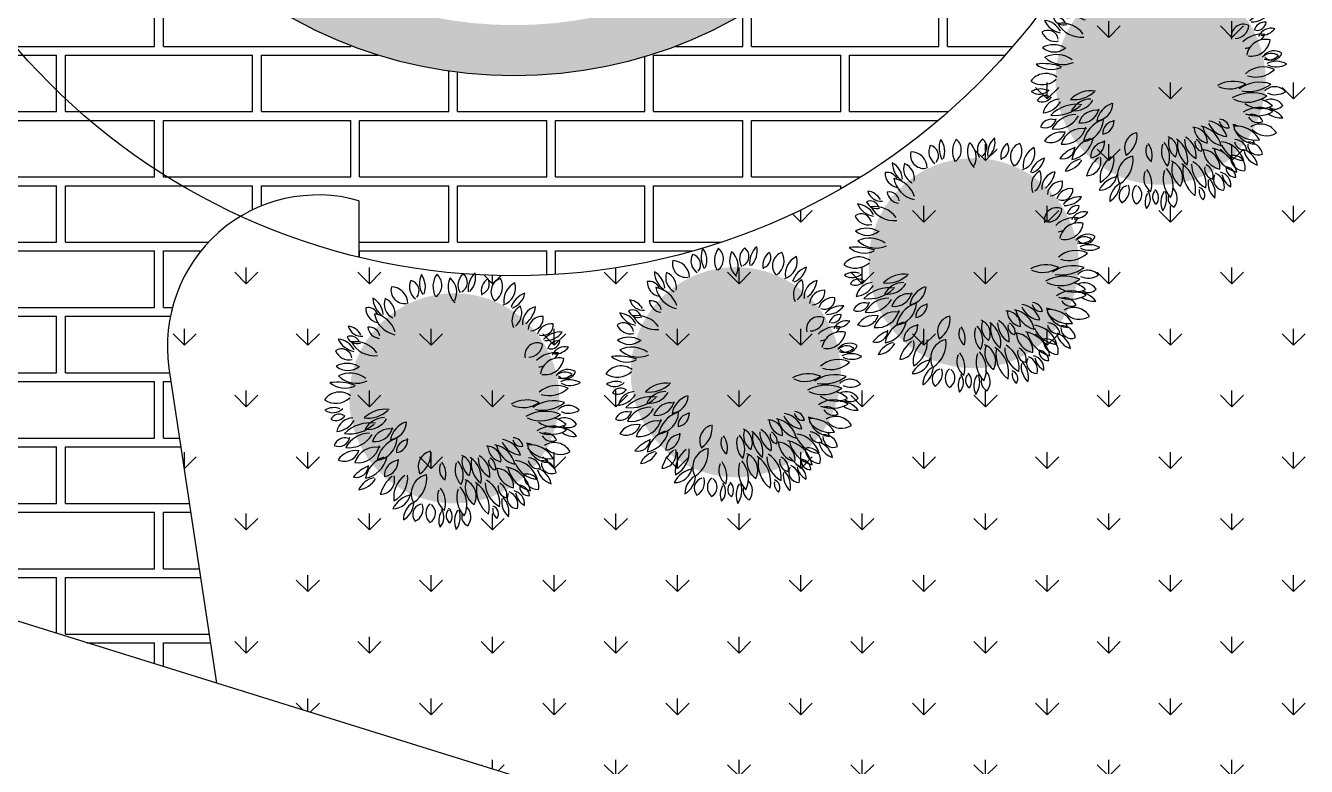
# Model space of a CAD drawing. Header units: inches. Extents: x 218041 to 238734, y -94371 to -86245.
# Drawn here: x 223112 to 223690, y -92325 to -91990 of the extents above; entities that cross this region are included whole.
import ezdxf

# ---------------------------------------------------------------- set-up
doc = ezdxf.new("R2010")
doc.units = ezdxf.units.IN
doc.header["$LTSCALE"] = 0.1
doc.header["$MEASUREMENT"] = 0
doc.layers.add('dimension', color=5, linetype='Continuous')

# ---------------------------------------------------------------- blocks, each defined once
blk = doc.blocks.new('A$C2605779F')
h = blk.add_hatch(color=69)
h.set_gradient(color1=(63, 76, 21), color2=(156, 226, 64), rotation=165.00000000000003, tint=1, name='CYLINDER')
edge = h.paths.add_edge_path()
edge.add_ellipse((3.038816900144639, 3.070896068330057), major_axis=(-1.739747846766222, 1.739747846766222), ratio=0.9999999999998733, start_angle=314.9999999999964, end_angle=674.9999999999965)
at = {"color": 86}
for centre, major_axis, ratio, start_param, end_param in [((3.879528057349034, 5.630916954413124), (-0.3648297378113581, -0.3648297378113581), 0.9999999999996714, 4.67770646399327, 5.62065691381413), ((3.066698501464998, 5.904607387290753), (-0.3340119203466375, 0.3340119203466375), 0.9999999999992197, 3.148967086689104, 4.148046786999082), ((2.329744655691684, 5.680030409393112), (-0.240630483819749, -0.2406304838197489), 0.9999999999995927, -1.238317147769106, 0.1709241540950639), ((1.972851151194163, 5.59068910820838), (-0.1722738253699079, -0.1722738253699078), 0.9999999999997926, 1.676106764500318, 3.716509741147896), ((2.743757949386691, 5.766894640051532), (-0.3648297378112872, 0.3648297378112872), 0.9999999999999413, 0.38419650408717, 1.327146953908474), ((1.889881272860521, 5.686315726853763), (-0.3340119203468021, 0.3340119203468022), 0.9999999999996628, 3.567846107168123, 4.566925807477443), ((3.020560385507451, 5.689481552608868), (-0.3396731336321689, -0.3396731336321689), 0.9999999999998341, -1.416726878882217, -0.2789899083244216), ((2.421927449984651, 5.721084973568622), (-0.2322974097970849, -0.2322974097970848), 0.9999999999997654, 1.419775329212766, 3.230092442791179), ((3.410991428691659, 5.682461244986598), (-0.3648097700738333, -0.3648097700738333), 0.9999999999999466, -1.204264075167115, 0.01781322982371858), ((2.654007031342189, 5.553330809882937), (-0.3134518307758706, -0.3134518307758706), 0.9999999999997986, 1.903986837289571, 3.226718267985115), ((3.465977227908979, 5.719956908329777), (-0.2406304838196222, 0.2406304838196222), 0.9999999999995112, 6.196785465726048, 7.606026767591183), ((3.103600407081103, 5.783501234407822), (-0.1722738253700239, -0.1722738253700238), 0.9999999999996749, 1.257227744022383, 3.297630720668544), ((4.036233655819842, 5.577060433666475), (-0.2576867615206483, 0.2576867615206483), 0.9999999999994755, 6.105883111605927, 7.313304764931288), ((3.612654362043031, 5.753465775004997), (-0.1752746164990804, 0.1752746164990804), 0.999999999999191, 2.711220615999624, 4.444791412273685), ((4.221752205999564, 5.569171079209127), (-0.2289596269810567, 0.2289596269810567), 0.9999999999995536, 5.821443977041818, 7.839746281788043), ((3.76808961038023, 5.682284435010388), (-0.2833419721605601, -0.28334197216056), 0.9999999999994511, 1.420178634094045, 2.861217005613087), ((4.674473643685133, 5.352680604758461), (-0.3382952772408266, -0.3382952772408265), 0.9999999999998753, 4.396608591813779, 5.61849822362548), ((4.058338679428743, 5.660506425126869), (-0.2948017078085454, -0.2948017078085453), 0.9999999999999333, 1.090012133374999, 2.645157276926017), ((1.65087321894157, 5.429157116088618), (-0.3648297378113289, 0.3648297378113289), 0.9999999999994496, 0.8030755245659291, 1.746025974387214), ((0.9035924563709159, 5.008241682944345), (-0.3340119203466819, -0.3340119203466818), 0.9999999999999724, 2.415928800851538, 3.415008501161449), ((1.762630396932764, 5.281309312151507), (-0.2574072390935746, 0.2574072390935747), 0.9999999999997048, 0.4297627790496861, 1.890153911760604), ((1.259895649360715, 5.05028947913911), (-0.2775576027851957, -0.2775576027851956), 0.9999999999998368, 2.1978256535784, 3.503001851981113), ((1.872366380968742, 5.606126442717368), (-0.2227431150159841, -0.2227431150159841), 0.999999999999898, -1.030162663028975, 0.9439238647509445), ((1.560638316685754, 5.288697213233263), (-0.2784667461629025, -0.2784667461629025), 0.9999999999995732, 2.372377383317884, 3.911473437305328), ((4.861798573014539, 5.044735836338987), (-0.3648297378113233, -0.3648297378113232), 0.999999999999703, 4.258827443514713, 5.201777893335831), ((4.230561752309768, 5.62537205304784), (-0.334011920346725, 0.3340119203467251), 0.9999999999995899, 2.730088066210438, 3.72916776652032), ((1.307984120664514, 5.181408315472481), (-0.2406304838197653, 0.2406304838197653), 0.9999999999996229, 0.7513581995044698, 2.160599501368157), ((1.018284061700342, 4.954629309640723), (-0.1722738253700192, -0.1722738253700192), 0.9999999999989404, 2.690582992080461, 4.135388761626826), ((4.771259266031848, 4.894826319756021), (-0.270706731721975, 0.270706731721975), 0.9999999999997324, 5.999380005573968, 7.51331367974308), ((4.216400156208692, 5.072359802627489), (-0.2850344920105239, 0.2850344920105239), 0.9999999999999074, 3.049834716283483, 4.330145618185134), ((5.030083245006608, 4.828293688068015), (-0.2799248441567737, 0.2799248441567738), 0.9999999999996971, 5.72080203769117, 7.153571881713524), ((4.334649134229721, 5.309501474849867), (-0.4350674848022431, -0.435067484802243), 0.9999999999994098, 1.454715085164036, 2.200945559845199), ((1.778171971514439, 5.165675585195686), (-0.43700021679011, -0.43700021679011), 0.9999999999995152, -0.6029302909065127, 0.5723788051804681), ((1.061731969152788, 4.436010739610538), (-0.4433660311710696, 0.4433660311710696), 0.9999999999994845, 4.240359951602323, 5.323564864124317), ((5.09587058601528, 4.657369450975466), (-0.2346948287342425, -0.2346948287342425), 0.9999999999999319, 3.853623165030598, 5.424415227183934), ((4.815636738341254, 4.955445089862451), (-0.216614738657393, -0.216614738657393), 0.9999999999997825, 0.8305478665611412, 2.463930776571096), ((5.310176064327607, 4.476614843756806), (-0.2406304838197213, 0.2406304838197213), 0.9999999999995735, 5.359027424768813, 6.768268726634103), ((5.114921279589907, 4.788432756467273), (-0.172273825370016, -0.172273825370016), 0.9999999999996322, 0.4194697030646166, 2.459872679711322), ((0.6175957221680619, 4.319627732555318), (-0.1482980046221581, 0.1482980046221581), 0.999999999999423, 4.272459094629766, 5.925154432267806), ((0.765005543760708, 4.607933595921395), (-0.1794554775466006, -0.1794554775466005), 0.999999999999888, -0.3913217116354752, 1.090118889309454), ((0.8688701989058245, 4.84407745214321), (-0.2263284184754611, -0.2263284184754611), 0.9999999999999792, -0.524488198912856, 0.8929520945258416), ((0.506814260364763, 4.364297347768115), (-0.2833437934485452, -0.2833437934485452), 0.9999999999999816, 2.867312931458994, 3.794809709284912), ((1.051333358284865, 4.492767421869985), (-0.1755079238814022, -0.1755079238814022), 0.9999999999997733, 2.513157914993949, 4.073982407765373), ((1.316723387584034, 4.777367601854849), (-0.2151457076699482, 0.2151457076699483), 0.9999999999997847, 0.9141664207401083, 2.244116798645085), ((5.52072600057727, 4.109707326432726), (-0.3648297378112791, -0.3648297378112791), 0.9999999999996227, 3.839948423036135, 4.782898872857247), ((5.180228495957635, 4.896892050188626), (-0.3340119203468693, -0.3340119203468693), 0.9999999999994766, 0.7404127189375034, 1.739492419246826), ((0.4049524603428836, 3.985302356298916), (-0.1722738253700279, 0.1722738253700279), 0.9999999999994365, 4.084661132252426, 6.125064108899507), ((0.7898435644540314, 4.676102268666909), (-0.3648297378112759, -0.3648297378112759), 0.9999999999986162, -0.3488417817508345, 0.5941086680715539), ((0.2783703485197293, 3.987630417863102), (-0.3340119203468451, 0.3340119203468452), 0.9999999999995557, 4.405604148125593, 5.404683848434621), ((0.7208539671464678, 3.770641608975211), (-0.4433660311708206, -0.4433660311708206), 0.9999999999999798, 2.98372289016581, 4.066927802688609), ((1.176750062443261, 4.685986251260829), (-0.4370002167901711, -0.437000216790171), 0.9999999999997329, -0.2887710255473266, 0.8865380705392347), ((4.979722012643833, 4.084287146114775), (-0.2027944961572992, -0.2027944961572991), 0.9999999999999605, 3.478615648598874, 5.724198535820436), ((4.774104448601747, 4.366796121477137), (-0.233925016405045, -0.233925016405045), 0.9999999999996178, 0.806264831583805, 2.283392303992362), ((5.474109208583968, 4.16530201970545), (-0.1794554775465901, 0.1794554775465901), 0.9999999999986714, 5.368264819945609, 6.849705420891939), ((5.298133917645146, 4.43711560165525), (-0.1482980046222439, -0.1482980046222439), 0.9999999999993198, 0.6072676654417233, 2.259963003078124), ((5.626683459446895, 3.957280661683626), (-0.2263284184754829, 0.2263284184754829), 0.9999999999997387, 5.235098332668471, 6.652538626107066), ((5.392209670098509, 4.510720354238629), (-0.283343793448496, 0.283343793448496), 0.9999999999997333, 2.343714155860399, 3.271210933686564), ((0.5773673017361034, 4.310306916447416), (-0.2406304838197954, 0.2406304838197954), 0.9999999999990751, 1.170237219982898, 2.579478521847298), ((0.5330177507580629, 3.341284157298787), (-0.3885497329039971, 0.3885497329039971), 1, 5.00814288382186, 5.987431403742415), ((5.400601634122495, 3.520606966496189), (-0.4370002167900271, 0.4370002167900273), 0.9999999999993454, 5.366095750913772, 6.282959463828899), ((5.494946137055649, 3.571398143966007), (-0.3154370410748173, 0.3154370410748173), 0.9999999999999543, 5.249060071957613, 6.894516913443855), ((5.165811437308321, 4.069462389852788), (-0.3138417753651167, 0.3138417753651168), 0.9999999999997162, 2.179731367120938, 3.77842558691832), ((4.928041264196736, 4.42746073676085), (-0.4433660311715858, -0.4433660311715858), 0.9999999999984512, 1.617735275264495, 1.86781294517509), ((0.5491698041641939, 4.13336907764301), (-0.2913269530885473, 0.2913269530885473), 0.9999999999997039, 1.626729990243542, 3.085658990141444), ((0.602270090975253, 3.032500865914926), (-0.443366031170914, -0.443366031170914), 0.9999999999998092, 3.297882155524933, 4.381087068047545), ((4.928041264196736, 4.42746073676085), (-0.4433660311694015, 0.4433660311694015), 0.9999999999949333, 2.498882135082999, 2.693698058940873), ((5.631324242092433, 3.403636910440127), (-0.2004520158835988, -0.2004520158835988), 0.9999999999999043, 3.29589862712209, 4.731444829785365), ((5.699263595691718, 3.408331418620264), (-0.2406304838197076, -0.2406304838197076), 0.9999999999996186, 3.369352077495637, 4.778593379359988), ((5.556305461541797, 3.897639339535999), (-0.2539592248315514, -0.2539592248315514), 0.9999999999994885, 0.5121754182583995, 1.525807429561106), ((5.647717245078411, 3.772608532077129), (-0.1722738253700009, -0.1722738253700009), 0.9999999999997364, 0.0005906825855319653, 2.040993659232759), ((0.2907369931479025, 2.135736849227442), (-0.9284703601155141, 0.9284703601155141), 0.9999999999996895, 5.159226030640671, 5.621110695209731), ((0.4843873677536976, 3.862700037888317), (-0.3910375236402466, 0.3910375236402466), 0.9999999999996726, 1.658764756399679, 2.777793475750106), ((0.7529959929845518, 4.043924993731935), (-0.4370002167901209, 0.437000216790121), 0.9999999999999014, 1.596184566606818, 2.771493662693074), ((5.435171528738692, 2.752092105099109), (-0.4370002167900618, 0.4370002167900618), 0.999999999999964, 5.051936485555232, 6.227245581641806), ((5.265973136002685, 3.760590477811093), (-0.4433660311708581, 0.4433660311708582), 0.9999999999999051, 2.041245094088934, 3.124450006611548), ((5.742375801643448, 2.987506348523539), (-0.3648297378113335, -0.3648297378113335), 0.9999999999996507, 3.421069402557184, 4.364019852378753), ((5.75149272498129, 3.84512818924145), (-0.3340119203465916, -0.3340119203465915), 0.9999999999998711, 0.3215336984584889, 1.320613398768018), ((0.3544339852178382, 2.78239275326564), (-0.3078790880126333, -0.3078790880126333), 0.999999999999561, 3.28893342745455, 4.878046935665336), ((0.268028468576631, 3.439428157871362), (-0.3429059838369974, 0.3429059838369974), 0.9999999999995302, 1.770591948685655, 3.103498055762825), ((4.736631226428472, 2.279800751288803), (-0.5330450528769819, 0.5330450528769821), 0.9999999999998327, 5.108011045451728, 6.007340011076676), ((5.359531791477821, 2.190131128289977), (-0.5820836602998964, -0.5820836602998961), 0.9999999999998008, 3.603874759851417, 4.551939682993051), ((0.2287270644853834, 2.45417429064878), (-0.2833437934484295, 0.2833437934484296), 0.9999999999996935, 5.136240959051507, 6.063737736877732), ((0.1976812978366524, 3.054432244832242), (-0.2263284184755067, -0.2263284184755067), 0.9999999999999336, 0.1736435018850941, 1.591083795324144), ((0.342303662888753, 2.491164331169102), (-0.1482980046221735, 0.1482980046221736), 0.9999999999997478, 4.970590795426856, 6.623286133065389), ((1.415018563290232, 2.130884962834671), (-0.483562082811162, 0.4835620828111622), 0.9999999999998961, 5.348414584436717, 6.290261584208406), ((1.015028722316856, 3.299728791570715), (-0.4908640814571684, -0.4908640814571684), 0.9999999999998707, 0.6597674618429279, 1.540152445311242), ((4.654053157224325, 3.473024086929627), (-0.4371045291255934, 0.4371045291255935), 0.9999999999997089, 1.92392201347164, 2.995914546737769), ((5.170365637838586, 1.835459231152754), (-0.658080312193947, 0.6580803121939471), 0.9999999999998954, 5.108011045451919, 6.007340011076682), ((5.097235160158789, 3.665370247116925), (-0.6151321787486825, 0.6151321787486826), 0.9999999999996406, 2.177403986411927, 3.00217157926539), ((5.710244613969508, 2.573646431373163), (-0.2351815106230815, 0.2351815106230815), 0.9999999999993344, 4.647839122312934, 6.281137472882239), ((5.721495926630723, 3.149518391671336), (-0.3032498050417664, 0.3032498050417664), 0.9999999999997864, 1.919608889493285, 2.946222036957596), ((0.2699067008093152, 2.806772642585429), (-0.1794554775465667, -0.1794554775465666), 0.9999999999995464, 0.3068099891620746, 1.788250590107017), ((0.6797703654610814, 2.220267233408322), (-0.2798268439486568, -0.2798268439486568), 0.9999999999998258, 3.971318340182526, 5.313491436624046), ((0.2199429219115245, 2.848286888413213), (-0.3959744731639214, -0.3959744731639213), 0.999999999999918, 0.9121570385474045, 1.796661424422042), ((1.069609263593748, 1.651612578740469), (-0.5969902256927798, 0.5969902256927799), 0.9999999999997098, 5.348414584436458, 6.290261584208324), ((0.5757946451080898, 3.094629651254081), (-0.6060050388361324, -0.6060050388361323), 0.9999999999997032, 0.6597674618430216, 1.54015244531101), ((1.403606282838155, 2.110926588429493), (-0.3591264852485189, -0.3591264852485188), 0.9999999999994437, 3.926200686242886, 5.009405598765225), ((1.02083238319824, 2.845478142343609), (-0.3539701756000122, 0.3539701756000123), 0.9999999999999905, 2.224503097324705, 3.399812193411109), ((1.491204260260702, 2.537436455990701), (-0.3070918064556703, -0.3070918064556703), 0.9999999999996296, 0.9128132989801885, 2.313384513060183), ((2.07952537586516, 2.001677575548229), (-0.3842233521909928, -0.3842233521909927), 0.9999999999996643, 4.264979112062957, 5.303353004662103), ((5.068417404253296, 3.308574460338832), (-0.539635221142647, 0.539635221142647), 0.9999999999999575, 1.923922013471549, 2.9959145467375), ((5.334245441813437, 1.794429059218373), (-0.4437837793029737, 0.4437837793029737), 0.9999999999999332, 4.934494087324174, 6.107552521125932), ((5.381291201689237, 3.021932481184422), (-0.443366031170914, -0.443366031170914), 0.9999999999998092, 0.1562895019351398, 1.239494414457752), ((5.230565299679938, 2.010508353367413), (-0.4370002167900734, -0.4370002167900734), 0.9999999999998584, 3.16698089340172, 3.686956448736105), ((5.620202728401182, 2.274149791742275), (-0.2406304838196315, -0.2406304838196314), 0.9999999999999674, 2.950473057016462, 4.359714358881586), ((5.721277644217025, 2.627899283675106), (-0.1722738253700426, 0.1722738253700426), 0.9999999999993904, 1.748105196003251, 3.192910965548875), ((0.4807569757053898, 1.871982441135742), (-0.1929188304609546, 0.1929188304609547), 0.9999999999997473, 5.182640049318421, 6.701256043260372), ((0.3370627035692451, 2.210299329074132), (-0.1871746802722613, 0.1871746802722613), 0.9999999999997435, 1.923757122391652, 3.749860670733442), ((1.055520028467754, 1.626972610338498), (-0.4433660311709625, -0.4433660311709624), 0.9999999999997808, 3.926200686242789, 5.009405598765255), ((0.5829596585419949, 2.533826380603386), (-0.4370002167900881, 0.4370002167900882), 0.9999999999997442, 2.224503097324171, 3.399812193410825), ((1.527371329723564, 1.934686983188158), (-0.2988734975144682, -0.2988734975144682), 0.9999999999996138, 3.734159954195715, 5.19210800082776), ((1.179993613062834, 2.484397431098159), (-0.3013456184406668, 0.3013456184406668), 0.9999999999999002, 2.225121010347163, 3.700619805935567), ((1.163665679606765, 2.153528002389976), (-0.3791256869823587, -0.3791256869823587), 0.9999999999995751, 0.9128132989798794, 2.313384513060061), ((1.889988044550591, 1.492097285794216), (-0.4743498175196138, 0.474349817519614), 0.9999999999996863, 5.835775438857744, 6.874149331457696), ((1.968616170089717, 1.818846631090992), (-0.1996512325882602, -0.1996512325882602), 0.9999999999994786, 3.951784137063267, 5.56317759185877), ((1.645923561597556, 2.101341561802656), (-0.2147607442202975, -0.2147607442202974), 0.9999999999999742, 0.9206278453870409, 2.441629932875708), ((4.105516924110589, 1.607512617501243), (-0.3539701756000472, 0.3539701756000472), 0.9999999999996503, 4.198732930579955, 5.374042026666184), ((4.60592516090469, 2.145193116587734), (-0.1421614183439495, -0.1421614183439495), 0.9999999999994219, -0.5740670825346433, 0.9867574102379963), ((4.403803854355829, 1.903326149648137), (-0.1742680232126716, 0.1742680232126717), 0.9999999999999836, 4.11012673039151, 5.440077108296959), ((5.295011424131189, 2.985545267491261), (-0.5368295248852563, -0.5368295248852561), 0.9999999999998248, 0.4193675862935029, 1.301049209405447), ((5.1644064631123, 1.955516084675537), (-0.2151457076698925, -0.2151457076698925), 0.9999999999998299, 2.83402859793353, 4.163978975839381), ((5.31645252092585, 2.313721509539619), (-0.1755079238814299, -0.1755079238814299), 0.9999999999994432, -0.279368888197282, 1.281455604575106), ((5.488422711983958, 1.872171646568859), (-0.3648297378113465, 0.3648297378113465), 0.9999999999996482, 4.572986708873835, 5.515937158694639), ((5.845577664408893, 2.651939996738065), (-0.334011920346743, -0.334011920346743), 0.9999999999989958, 0.1398752781939994, 0.9017343782894822), ((0.7200563844482986, 1.372477752141094), (-0.3350012754075752, -0.3350012754075752), 0.9999999999999131, 3.775718678604894, 4.920604627564515), ((0.4707980610064624, 1.946668823449954), (-0.2464577127038537, -0.2464577127038537), 0.9999999999999608, 0.3476219113207564, 2.095918756478406), ((1.208316382647354, 1.40939285078116), (-0.3689796265610419, -0.3689796265610419), 0.9999999999998358, 3.734159954195734, 5.192108000827504), ((0.7794550040539434, 2.088047724744911), (-0.3720316277044513, -0.3720316277044513), 0.9999999999997716, 0.6543246835524199, 2.1298234791407), ((2.563501432976409, 1.473224555455545), (-0.2605793048177383, -0.2605793048177382), 0.9999999999996378, 4.215142680743732, 5.976211058007786), ((1.92667640733498, 1.772838799846568), (-0.3975684090977307, -0.3975684090977306), 0.9999999999999485, 1.368722800355871, 2.475251543217565), ((3.796539829197627, 1.616059722292675), (-0.2380648014334612, 0.2380648014334612), 0.999999999999605, 3.839258738206284, 5.515092892050315), ((4.213952718525434, 1.972574681062042), (-0.2790487818159486, -0.2790487818159484), 0.9999999999997423, -0.7305264912695125, 0.5759997805049273), ((3.884823736685348, 1.407737619183763), (-0.4127829314661997, -0.4127829314661997), 0.9999999999995292, 2.56031949650434, 3.742806142616388), ((4.606694036238878, 2.102975665703752), (-0.4215360819453133, -0.4215360819453133), 0.9999999999997994, -0.5567435221491082, 0.5306535838303517), ((4.63082876827616, 2.247926007416481), (-0.3591264852483851, -0.3591264852483851), 0.9999999999990312, -0.3827547876821549, 0.7004501248414146), ((4.63506947535825, 1.407043908300921), (-0.4377446374559605, -0.4377446374559602), 0.9999999999957604, 3.55723270517396, 3.768866988357836), ((4.806811230221228, 1.368447095838292), (-0.4370002167901711, -0.437000216790171), 0.9999999999997329, 2.852821628042467, 4.028130724129028), ((5.272092975556006, 2.096887812095019), (-0.3760948017781902, 0.3760948017781903), 0.999999999999843, 0.9642937430403838, 2.283126879942421), ((5.262707325518022, 2.283791738124137), (-0.4433660311708206, -0.4433660311708206), 0.9999999999999798, -0.1578697634239843, 0.925335149098816), ((5.379675631452074, 1.602603090176899), (-0.3054168271305339, 0.305416827130534), 0.9999999999998902, 4.467040525516243, 6.051620690365188), ((5.515935016994263, 2.204529348796541), (-0.3155357695945511, -0.3155357695945511), 0.9999999999999754, -0.05071867033437893, 1.337907161591425), ((0.7456795207135656, 1.50760117967161), (-0.2037237947952544, -0.2037237947952544), 0.9999999999997703, 0.5496516216350256, 2.33627787738075), ((1.582986580271609, 1.09716799636999), (-0.4433660311710696, -0.4433660311710693), 0.9999999999994844, 4.240359951602323, 5.323564864124318), ((0.8533217346857782, 1.813607998731868), (-0.4370002167901099, 0.4370002167901099), 0.9999999999995152, 2.538662362683281, 3.713971458770261), ((1.753063099148676, 1.266380070414471), (-0.2464830031954436, 0.2464830031954436), 0.9999999999991374, 5.522580463857468, 7.133973918653892), ((1.354677162738426, 1.615139244132479), (-0.2651367212596645, 0.2651367212596645), 0.9999999999999397, 2.491424172182162, 4.012426259670643), ((2.999522733908634, 1.414807208513366), (-0.2192925481530127, 0.2192925481530127), 0.9999999999999044, 0.3698600645730006, 1.752531014035546), ((2.356702005218722, 1.294091469614614), (-0.3435073706832862, 0.3435073706832862), 0.999999999999981, 3.64624558055983, 4.55640116698894), ((3.566010164759973, 1.403028362997247), (-0.3591264852484538, 0.359126485248454), 0.9999999999998385, 0.4704487672940335, 1.553653679816759), ((2.749126482863176, 1.265977664880893), (-0.3539701755999737, -0.3539701755999737), 0.9999999999996247, 1.910343831965411, 3.085652928051871), ((3.61466944726817, 1.587164049399689), (-0.2790487818159613, -0.2790487818159612), 0.9999999999999152, -1.133959997729643, 0.1725662740446254), ((3.090806980894968, 1.423137977299348), (-0.2380648014333956, -0.2380648014333956), 0.9999999999998593, 1.865028904951145, 3.540863058795685), ((4.027073525924607, 1.552914445863053), (-0.4215360819453464, -0.4215360819453464), 0.9999999999996838, -0.9601770286092399, 0.1272200773703687), ((3.09022054285947, 1.196881920904389), (-0.4127829314661109, 0.4127829314661109), 0.9999999999999443, 3.727682316839169, 4.910168962951154), ((4.106175074509338, 1.676753179160187), (-0.3591264852484108, -0.3591264852484108), 0.999999999999325, -0.7861882941420614, 0.2970166183813645), ((3.371623520594994, 1.293979279520272), (-0.353970175600135, 0.3539701756001351), 0.9999999999992726, 3.795299424119596, 4.970608520205641), ((4.042940041002794, 1.592044460272746), (-0.1421614183438916, -0.1421614183438916), 0.9999999999999956, -0.9775005889943611, 0.5833239037775853), ((3.762093563328563, 1.448943418222598), (-0.1742680232126367, -0.1742680232126366), 0.9999999999998991, 2.13589689713652, 3.465847275041463), ((5.039745319131953, 1.796107695507999), (-0.4433660311708492, -0.4433660311708489), 0.9999999999999166, -0.3827547876815522, 0.700450124841205), ((4.391212178186834, 1.005473880797808), (-0.4370002167901582, 0.4370002167901583), 0.9999999999998195, 4.198732930579832, 5.374042026666142), ((5.009000124846352, 1.669276966089683), (-0.1755079238814103, -0.1755079238814103), 0.9999999999997173, -0.5740670825351698, 0.9867574102370735), ((4.75946764762557, 1.370675772336881), (-0.2151457076699847, 0.2151457076699848), 0.9999999999991394, 4.110126730391262, 5.440077108296406), ((5.322883215719685, 1.55223563966706), (-0.172273825369974, -0.172273825369974), 0.999999999999846, -0.8371673583716388, 1.203235618275132), ((5.086663804655927, 1.270180270126502), (-0.2406304838196951, -0.2406304838196951), 0.9999999999991932, 2.531594036537816, 3.940835338403444), ((4.63506947535825, 1.407043908300921), (-0.4377446374541149, -0.4377446374541148), 0.9999999999837941, 2.616587820644251, 2.776961386488901), ((1.329622971615436, 0.705007335346636), (-0.5903674293322342, -0.5903674293322341), 0.9999999999986968, 4.28926454801705, 4.821676476735496), ((1.239883001727321, 0.7433942970567387), (-0.3340119203468455, 0.3340119203468456), 0.9999999999993902, 5.6622412095611, 6.661320909870963), ((1.303534750069957, 1.165104869126026), (-0.2412717239237049, -0.2412717239237049), 0.9999999999998787, 0.7994118025753778, 2.637242858979175), ((2.09192943601829, 0.6108898562292779), (-0.5742104350206441, -0.5742104350206441), 0.9999999999993929, 4.604480249739179, 5.232335761504704), ((2.24835571090648, 0.756289994363442), (-0.4433660311708205, 0.4433660311708205), 0.9999999999999797, 6.125315543755602, 7.208520456278402), ((1.33301106862109, 1.21218608966069), (-0.4370002167901709, 0.437000216790171), 0.9999999999997329, 2.852821628042467, 4.028130724129028), ((2.48748934962623, 0.839686149877025), (-0.3217028454539791, 0.3217028454539791), 0.9999999999999816, 5.785939007538961, 7.547007384802726), ((1.701285614266453, 1.209580278754629), (-0.490825196417056, -0.4908251964170559), 0.9999999999998346, 1.368722800355874, 2.475251543217492), ((4.009758974590568, 1.016025862021934), (-0.2939071622635907, -0.2939071622635907), 0.9999999999995255, 2.268462411411121, 3.94429656525577), ((4.525083529316362, 1.456167786428068), (-0.344504668908581, -0.344504668908581), 0.999999999999982, -0.7305264912696066, 0.5759997805046089), ((4.118751452970628, 0.7588380804056669), (-0.5096085573655033, 0.5096085573655035), 0.9999999999999559, 4.131115823299158, 5.313602469411379), ((5.009949353654065, 1.617156656356428), (-0.5204149159819264, -0.5204149159819264), 0.9999999999997442, -0.556743522149199, 0.5306535838305129), ((5.002950021086463, 1.271922387451013), (-0.2369025403464262, -0.2369025403464262), 0.9999999999999999, -0.7972265155488837, 0.7978920529935785), ((4.742878330514486, 1.021012727634343), (-0.1960917500554641, -0.1960917500554641), 0.999999999999983, 2.048096793262329, 4.140584834685141), ((5.446215173479231, 1.523640550936989), (-0.3340119203467732, -0.3340119203467732), 0.9999999999990272, -0.5162243424993778, 0.4828553578110686), ((4.802777527892431, 0.9565547230333777), (-0.3648297378114017, 0.3648297378114017), 0.9999999999993885, 4.154107688395136, 5.097058138215979), ((0.7431612776260863, 1.442583734028858), (-0.3648297378114955, -0.3648297378114954), 0.9999999999991493, 0.9077952796855948, 1.850745729506488), ((3.025787252011469, 0.7675659684668972), (-0.2707315409296615, 0.2707315409296615), 0.9999999999995858, 0.3698600645731177, 1.752531014035559), ((2.232181414122806, 0.618534192048628), (-0.4240831736829818, -0.4240831736829818), 0.9999999999998865, 2.075449253764831, 2.985604840194139), ((3.725154450593664, 0.7530241838792335), (-0.4433660311708582, -0.4433660311708581), 0.9999999999999051, -1.100347559500859, -0.01714264697824519), ((2.716656077881453, 0.5838257911429992), (-0.4370002167900618, -0.4370002167900617), 0.999999999999964, 1.910343831965439, 3.085652928052012), ((3.785227638875085, 0.9803521917831404), (-0.3445046689085883, -0.3445046689085883), 0.9999999999997773, -1.133959997729765, 0.1725662740446559), ((3.138483853229445, 0.7778508682026768), (-0.2939071622635339, 0.293907162263534), 0.9999999999996556, 3.435825231745917, 5.111659385590037), ((4.294368476722866, 0.9380687306268101), (-0.5204149159818966, 0.5204149159818967), 0.9999999999999251, 0.6106192981856268, 1.698016404164821), ((3.137759855654622, 0.4985224035174269), (-0.5096085573654823, -0.5096085573654819), 0.9999999999998294, 2.156885990044164, 3.339372636156198), ((4.392024709543421, 1.090956055684956), (-0.4433660311709623, 0.4433660311709625), 0.9999999999997812, 0.7846080326529956, 1.867812945175463), ((3.48517093927876, 0.6183956857594239), (-0.4370002167900882, -0.4370002167900882), 0.9999999999997442, 2.224503097324171, 3.399812193410824), ((4.313956766942738, 0.9863773903919082), (-0.1755079238815117, -0.1755079238815117), 0.9999999999993462, -0.9775005889949098, 0.5833239037771065), ((3.967232720431412, 0.8097094372440097), (-0.2151457076699326, 0.2151457076699326), 0.9999999999997942, 3.706693223930571, 5.03664360183664), ((4.36526094447072, 0.5938478714135726), (-0.2263284184755932, 0.2263284184755932), 0.9999999999994568, 3.838834931073781, 5.256275224511427), ((4.543627750021642, 0.7802267063100317), (-0.1794554775465597, 0.1794554775465599), 0.9999999999996207, 3.972001418350588, 5.453442019295484), ((4.780754084313912, 1.000728470335616), (-0.1482980046222207, -0.1482980046222206), 0.9999999999997218, -0.7889957361538763, 0.8636996014831864), ((1.603943497214459, 0.9025772205741305), (-0.2953193459479231, 0.2953193459479231), 0.9999999999995857, 2.344484721763999, 3.81574370988422), ((2.125970700942844, 0.2291290296147963), (-0.4141812925450118, 0.4141812925450118), 0.999999999999837, 5.653453367063064, 6.61658196673867), ((2.320256757644756, 0.2282801484627726), (-0.3340119203467888, -0.3340119203467888), 0.9999999999998712, 4.510323903245072, 5.509403603554216), ((1.58209291841149, 0.6649865560366379), (-0.3648297378113566, -0.3648297378113565), 0.9999999999993775, 1.326674300164491, 2.269624749985002), ((1.968094222640502, 0.4919102865555942), (-0.2406304838197043, -0.2406304838197043), 0.9999999999998299, 1.274956975102511, 2.684198276967028), ((4.622458654968113, 0.6553230762958719), (-0.3340119203467782, -0.3340119203467781), 0.9999999999998475, -0.9351033629772781, 0.06397633733185581), ((3.803994530588625, 0.3989740621157125), (-0.3648297378111235, -0.3648297378111235), 0.9999999999997831, 2.164432341121232, 3.107382790942696), ((4.521419975573053, 0.7316096161991936), (-0.1722738253700074, 0.1722738253700074), 0.9999999999998515, 0.3147499479444629, 2.355152924592077), ((4.190900551420555, 0.5700183048368217), (-0.2406304838196886, 0.2406304838196887), 0.9999999999996472, 3.683511342854573, 5.092752644719323), ((4.869576698292803, 0.9208632711026894), (-0.2833437934486208, 0.2833437934486208), 0.9999999999991378, 0.947450754265327, 1.87494753209098), ((2.309340632218209, 0.3544121789311703), (-0.172273825370022, -0.1722738253700219), 0.9999999999995892, 4.189380887373177, 6.22978386401902), ((2.664766178549144, 0.3800427577955361), (-0.2060666078887076, 0.2060666078887076), 1, 6.223933805928219, 7.913233135225849), ((2.34965641883764, 0.3825760487227399), (-0.1780204247975998, -0.1780204247975998), 0.9999999999994201, 1.289511330190944, 3.269232000156902), ((3.076318008533462, 0.2066323186420504), (-0.2833437934484313, 0.2833437934484313), 0.9999999999998076, 0.2493190534672592, 1.176815831293385), ((2.479788280644016, 0.2802919068221854), (-0.2263284184754958, -0.2263284184754958), 0.999999999999932, 1.569906903480648, 2.987347196919198), ((3.059612299183755, 0.3249066864384531), (-0.1482980046221833, 0.1482980046221833), 0.9999999999996997, 0.08366888984334288, 1.736364227480756), ((2.736227186652286, 0.3084144050219493), (-0.1794554775465702, -0.1794554775465701), 0.999999999999507, 1.703073390758278, 3.184513991703728), ((3.51674309451937, 0.1971275525968395), (-0.3340119203468235, 0.3340119203468235), 0.9999999999998987, 0.2168139433388305, 1.215893643648099), ((2.664772373965434, 0.2958404255493861), (-0.3648297378111722, -0.3648297378111722), 0.9999999999998347, 1.745553320642924, 2.688503770464148), ((3.455468199063944, 0.3079149078823775), (-0.1722738253699803, -0.1722738253699802), 0.9999999999992842, -1.079328192228515, 0.3654775773182768), ((3.087798572933025, 0.2947282604445718), (-0.2406304838196389, -0.2406304838196389), 0.9999999999998199, 1.693835995581081, 3.103077297446022), ((4.213209360961855, 0.4695634176432577), (-0.1936982044980966, -0.1936982044980966), 0.999999999999063, -0.9007894870778632, 0.0914649334166302), ((3.884722942517783, 0.3692869086819428), (-0.1335378478335382, -0.1335378478335382), 0.9999999999997085, 1.732449464315515, 3.623839972717619)]:
    blk.add_ellipse(centre, major_axis=major_axis, ratio=ratio, start_param=start_param, end_param=end_param, dxfattribs=at)

msp = doc.modelspace()

# ---------------------------------------------------------------- hatches: boundary and pattern name
at = {"lineweight": -3, "true_color": 0xf7f281, "transparency": 33554687}
h = msp.add_hatch(dxfattribs=at)
h.set_pattern_fill('BRICK_UK_HIGH', color=51, scale=0.3934426229504204, pattern_type=2)
h.set_pattern_definition([(0, (-9206022.834467523, 3617324.486309838), (44.26229508192229, 29.50819672128152), [84.59016393434037, -3.934426229504204]), (0, (-9206067.096762605, 3617328.420736068), (44.26229508192229, 29.50819672128152), [84.59016393434037, -3.934426229504204]), (90, (-9206022.834467523, 3617324.486309838), (-44.26229508192229, 29.50819672128152), [-33.44262295078572, 25.57377049177732]), (90, (-9206026.768893752, 3617324.486309838), (-44.26229508192229, 29.50819672128152), [-33.44262295078572, 25.57377049177732])])
edge = h.paths.add_edge_path()
edge.add_spline(control_points=[(223004.2575447352, -92120.38067721714), (223019.5471519956, -92111.46864070788), (223037.9469469337, -92111.0865616896), (223053.5777227392, -92118.78814409579)], knot_values=[0, 0, 0, 0, 1, 1, 1, 1], degree=3, periodic=0)
edge.add_spline(control_points=[(223053.5777227392, -92118.78814409579), (223069.2084985466, -92126.48947856015), (223080.1169661132, -92141.31196260637), (223082.4565492568, -92158.9723937339)], knot_values=[0, 0, 0, 0, 1, 1, 1, 1], degree=3, periodic=0)
edge.add_line((223082.4565492568, -92158.9723937339), (223097.3163761059, -92255.81747216395))
edge.add_line((223097.3163761047, -92255.81747216357), (223197.9061651128, -92287.125164638))
edge.add_line((223197.9061651135, -92287.12516463826), (223176.3969118294, -92144.75439291178))
edge.add_spline(control_points=[(223176.3969118295, -92144.75439291167), (223173.2029196674, -92121.68485349182), (223181.5798967833, -92098.69589530629), (223198.8882499056, -92083.46033945864)], knot_values=[0, 0, 0, 0, 1, 1, 1, 1], degree=3, periodic=0)
edge.add_spline(control_points=[(223198.8882499056, -92083.46033945864), (223202.0130516251, -92080.70983356934), (223205.3515605161, -92078.28013086504), (223208.8552607575, -92076.18219467065)], knot_values=[0.8194679658319028, 0.8194679658319028, 0.8194679658319028, 0.8194679658319028, 1, 1, 1, 1], degree=3, periodic=0)
edge.add_arc((223332.2871351277, -91806.53008873014), 296.5597508914764, 208.8062475122503, 245.404303584089, ccw=False)
edge.add_spline(control_points=[(223072.4254242925, -91949.42717439587), (223067.7210140077, -91958.28317140833), (223061.0134073028, -91966.24024211148), (223052.4971903821, -91972.6150258174)], knot_values=[0, 0, 0, 0, 0.3528401945752599, 0.3528401945752599, 0.3528401945752599, 0.3528401945752599], degree=3, periodic=0)
edge.add_line((223052.4971903821, -91972.6150258174), (222961.6035422708, -92035.58045802907))
edge.add_line((222961.6035422699, -92035.58045802916), (222868.6787511834, -92096.51474726609))
edge.add_line((222868.6787511835, -92096.51474726571), (222774.7383886104, -92155.4178935279))
edge.add_line((222774.7383886108, -92155.41789352799), (222897.4593551183, -92193.61372152863))
edge.add_line((222897.4593551175, -92193.61372152854), (223004.2575447352, -92120.38067721699))
edge = h.paths.add_edge_path()
edge.add_spline(control_points=[(223619.8145849703, -91733.89640896254), (223632.8385654183, -91704.33887985999), (223664.3575726839, -91691.26027744914), (223691.7994416242, -91702.47301020053)], knot_values=[0, 0, 0, 0, 0.979237818302074, 0.979237818302074, 0.979237818302074, 0.979237818302074], degree=3, periodic=0)
edge.add_line((223691.7994416242, -91702.47301020053), (223969.3219147341, -91789.54989953694))
edge.add_line((223969.3219147341, -91789.54989953664), (223975.1297671956, -91691.66953856252))
edge.add_line((223975.129767196, -91691.66953856264), (223720.2354432699, -91612.08714783231))
edge.add_spline(control_points=[(223720.2354432696, -91612.08714783237), (223703.8558818454, -91606.79606005501), (223690.868170507, -91593.75702466768), (223685.6375806385, -91577.13571954238)], knot_values=[0, 0, 0, 0, 1, 1, 1, 1], degree=3, periodic=0)
edge.add_spline(control_points=[(223685.6375806385, -91577.13571954238), (223680.4069907719, -91560.51416647526), (223683.587098168, -91542.38735596136), (223693.8305846004, -91528.81028587556)], knot_values=[0, 0, 0, 0, 1, 1, 1, 1], degree=3, periodic=0)
edge.add_line((223693.8305846004, -91528.81028587556), (223753.2415166069, -91466.35263940772))
edge.add_line((223753.2415166067, -91466.35263940784), (223811.6368771245, -91402.37163570909))
edge.add_line((223811.6368771249, -91402.37163570894), (223866.4600947006, -91340.20602292226))
edge.add_line((223866.4600946994, -91340.2060229224), (223735.4813981479, -91340.2060229224))
edge.add_line((223735.4813981483, -91340.2060229224), (223673.5191548536, -91411.51177909455))
edge.add_line((223673.5191548539, -91411.51177909457), (223608.0147939248, -91483.61735469168))
edge.add_line((223608.0147939248, -91483.61735469148), (223540.9870757636, -91554.19957305769))
edge.add_spline(control_points=[(223540.9870757626, -91554.19957305769), (223532.7018810024, -91562.16291115525), (223522.7900042904, -91567.74975382256), (223512.2262992782, -91570.7980733956)], knot_values=[0.6094731122831212, 0.6094731122831212, 0.6094731122831212, 0.6094731122831212, 1, 1, 1, 1], degree=3, periodic=0)
edge.add_arc((223332.2871351277, -91806.53008873014), 296.5597508914764, 14.177158950046078, 52.64475086573981, ccw=False)
edge = h.paths.add_edge_path()
edge.add_spline(control_points=[(223512.2262992782, -91570.7980733956), (223495.7401254119, -91575.55541245684), (223477.6663539463, -91574.12990679171), (223461.7105141913, -91565.90567086729)], knot_values=[0, 0, 0, 0, 0.6094731122831212, 0.6094731122831212, 0.6094731122831212, 0.6094731122831212], degree=3, periodic=0)
edge.add_line((223461.7105141913, -91565.90567086729), (223461.7105141913, -91539.70191405487))
edge.add_arc((223332.2871351277, -91806.53008873014), 296.5597508914764, 64.12457840942285, 180)
edge.add_arc((223332.2871351277, -91806.53008873014), 296.5597508914765, 180, 198.162884208172)
edge.add_line((223050.5037168579, -91898.97353650628), (223075.0640407189, -91890.78676188557))
edge.add_spline(control_points=[(223075.0640407184, -91890.7867618855), (223075.5756557228, -91892.35934027004), (223076.1731965633, -91894.13336712307), (223076.8937167635, -91895.84193722018)], knot_values=[0, 0, 0, 0, 1, 1, 1, 1], degree=3, periodic=0)
edge.add_spline(control_points=[(223076.8937167635, -91895.84193722018), (223082.9436351189, -91913.91675827977), (223081.0539912561, -91933.18399861407), (223072.4254242925, -91949.42717439587)], knot_values=[0.3528401945752599, 0.3528401945752599, 0.3528401945752599, 0.3528401945752599, 1, 1, 1, 1], degree=3, periodic=0)
edge.add_arc((223332.2871351277, -91806.53008873014), 296.5597508914765, 208.8062475121534, 245.404303584089)
edge.add_spline(control_points=[(223208.8552607575, -92076.18219467065), (223224.7591978235, -92066.65927806868), (223244.0667677892, -92063.9721395606), (223262.2404720371, -92069.14613704056)], knot_values=[0, 0, 0, 0, 0.8194679658319028, 0.8194679658319028, 0.8194679658319028, 0.8194679658319028], degree=3, periodic=0)
edge.add_line((223262.2404720371, -92069.14613704056), (223262.2404720371, -92094.69870402059))
edge.add_arc((223332.2871351277, -91806.53008873014), 296.5597508914764, 256.3377799154452, 360)
edge.add_arc((223332.2871351277, -91806.53008873014), 296.5597508914764, 0, 52.64475086573974)
h.paths.add_polyline_path([(223538.4480364879, -91806.53008873014, -1), (223126.1262337675, -91806.53008873014, -1)], flags=16)
h.paths.add_polyline_path([(223515.5979145409, -91806.53008873014, -1), (223148.9763557145, -91806.53008873014, -1)], flags=0)
h.paths.add_polyline_path([(223238.5056416167, -91846.08730121328), (223425.799659075, -91846.08730121328), (223425.799659075, -91763.64318794942), (223238.5056416167, -91763.64318794942)], flags=8)
at = {"lineweight": -3, "transparency": 33554687}
h = msp.add_hatch(dxfattribs=at)
h.set_pattern_fill('GRASS', color=3, scale=39.34426229504204)
h.set_pattern_definition([(90, (-9206022.834467523, 3617324.486309838), (-27.82059466226684, 27.82059466226683), [7.377049180320379, -48.26414018355755]), (45, (-9206022.834467523, 3617324.486309838), (-27.82059466960642, 27.82059466960641), [7.377049180320382, -31.96721311472166]), (135, (-9206022.834467523, 3617324.486309838), (-27.82059466960642, -27.82059466960641), [7.377049180320379, -31.96721311472164])])
edge = h.paths.add_edge_path()
edge.add_line((222774.7383886108, -92155.41789352799), (222868.6787511839, -92096.5147472658))
edge.add_line((222868.6787511835, -92096.51474726571), (222961.6035422701, -92035.58045802878))
edge.add_line((222961.6035422699, -92035.58045802916), (223052.4971903812, -91972.61502581749))
edge.add_spline(control_points=[(223052.4971903821, -91972.6150258174), (223061.0134073028, -91966.24024211102), (223067.7210140077, -91958.2831714088), (223072.4254242925, -91949.42717439587)], knot_values=[0, 0, 0, 0, 0.3528401945752599, 0.3528401945752599, 0.3528401945752599, 0.3528401945752599], degree=3, periodic=0)
edge.add_arc((223332.2871351277, -91806.53008873014), 296.5597508914764, 180, 208.8062475122503, ccw=False)
edge.add_arc((223332.2871351277, -91806.53008873014), 296.5597508914765, 52.64475086573981, 180, ccw=False)
edge.add_spline(control_points=[(223512.2262992782, -91570.7980733956), (223522.7900042904, -91567.74975382302), (223532.7018810024, -91562.16291115571), (223540.9870757626, -91554.19957305769)], knot_values=[0.6094731122831212, 0.6094731122831212, 0.6094731122831212, 0.6094731122831212, 1, 1, 1, 1], degree=3, periodic=0)
edge.add_line((223540.9870757626, -91554.19957305769), (223608.0147939238, -91483.61735469148))
edge.add_line((223608.0147939248, -91483.61735469148), (223673.5191548539, -91411.51177909436))
edge.add_line((223673.5191548539, -91411.51177909457), (223735.4813981486, -91340.20602292242))
edge.add_line((223735.4813981483, -91340.2060229224), (222801.492486972, -91340.2060229224))
edge.add_line((222801.4924869722, -91340.2060229224), (222774.7383886107, -92155.41789352818))
edge = h.paths.add_edge_path()
edge.add_spline(control_points=[(223208.8552607575, -92076.18219467065), (223205.3515605161, -92078.28013086504), (223202.0130516251, -92080.70983356934), (223198.8882499056, -92083.46033945864)], knot_values=[0.8194679658319028, 0.8194679658319028, 0.8194679658319028, 0.8194679658319028, 1, 1, 1, 1], degree=3, periodic=0)
edge.add_spline(control_points=[(223198.8882499056, -92083.46033945864), (223181.5798967833, -92098.69589530629), (223173.2029196674, -92121.68485349182), (223176.3969118295, -92144.75439291167)], knot_values=[0, 0, 0, 0, 1, 1, 1, 1], degree=3, periodic=0)
edge.add_line((223176.3969118295, -92144.75439291167), (223197.9061651135, -92287.12516463814))
edge.add_line((223197.9061651135, -92287.12516463826), (223926.3449459871, -92513.84536718353))
edge.add_line((223926.3449459875, -92513.84536718343), (223969.3219147347, -91789.5498995367))
edge.add_line((223969.3219147341, -91789.54989953664), (223691.7994416243, -91702.47301020022))
edge.add_spline(control_points=[(223691.7994416242, -91702.47301020053), (223664.3575726839, -91691.26027744914), (223632.8385654183, -91704.33887985999), (223619.8145849703, -91733.89640896254)], knot_values=[0, 0, 0, 0, 0.979237818302074, 0.979237818302074, 0.979237818302074, 0.979237818302074], degree=3, periodic=0)
edge.add_arc((223332.2871351277, -91806.53008873014), 296.5597508914765, 0, 14.177158950153512, ccw=False)
edge.add_arc((223332.2871351277, -91806.53008873014), 296.5597508914765, -114.595696415911, 0, ccw=False)
edge = h.paths.add_edge_path()
edge.add_line((223975.129767196, -91691.66953856264), (223995.9842902492, -91340.20602292231))
edge.add_line((223995.9842902494, -91340.2060229224), (223866.4600947004, -91340.2060229224))
edge.add_line((223866.4600946994, -91340.2060229224), (223811.6368771238, -91402.37163570909))
edge.add_line((223811.6368771249, -91402.37163570894), (223753.2415166071, -91466.35263940769))
edge.add_line((223753.2415166067, -91466.35263940784), (223693.8305846001, -91528.81028587568))
edge.add_spline(control_points=[(223693.8305846004, -91528.81028587556), (223683.587098168, -91542.38735596136), (223680.4069907719, -91560.51416647526), (223685.6375806385, -91577.13571954238)], knot_values=[0, 0, 0, 0, 1, 1, 1, 1], degree=3, periodic=0)
edge.add_spline(control_points=[(223685.6375806385, -91577.13571954238), (223690.868170507, -91593.75702466768), (223703.8558818454, -91606.79606005501), (223720.2354432696, -91612.08714783237)], knot_values=[0, 0, 0, 0, 1, 1, 1, 1], degree=3, periodic=0)
edge.add_line((223720.2354432696, -91612.08714783237), (223975.1297671958, -91691.6695385627))
at = {"lineweight": -3, "true_color": 0x636466, "transparency": 33554687}
h = msp.add_hatch(color=251, dxfattribs=at)
h.dxf.hatch_style = 1
h.paths.add_polyline_path([(223538.4480364879, -91806.53008873014, 1), (223126.1262337675, -91806.53008873014, 1)])
h.paths.add_polyline_path([(223515.5979145409, -91806.53008873014, 1), (223148.9763557145, -91806.53008873014, 1)], flags=16)
h.paths.add_polyline_path([(223238.5056416167, -91846.08730121328), (223425.799659075, -91846.08730121328), (223425.799659075, -91763.64318794942), (223238.5056416167, -91763.64318794942)], flags=8)

# ---------------------------------------------------------------- linework, layer by layer
at = {"lineweight": -3}
msp.add_line((223262.2404720371, -92069.14613704104), (223262.2404720371, -92094.69870402105), dxfattribs=at)
at = {"color": 7, "linetype": 'Continuous', "lineweight": 25, "true_color": 0x000007}
msp.add_line((223176.3969118295, -92144.75439291168), (223197.9061651135, -92287.12516463781), dxfattribs=at)
for radius in [296.5597508914764, 206.1609013600095]:
    msp.add_circle((223332.2871351277, -91806.53008873016), radius)
at = {"color": 251, "linetype": 'Continuous', "lineweight": 25, "true_color": 0x545454}
for points in [[(223262.2404720371, -92069.14613704104), (223240.0630288606, -92062.83228745079), (223216.1970989106, -92068.22478361148), (223198.8882499056, -92083.46033945912)], [(223198.8882499056, -92083.46033945912), (223181.5798967833, -92098.69589530677), (223173.2029196674, -92121.6848534923), (223176.3969118295, -92144.75439291168)]]:
    msp.add_open_spline(points, degree=3, dxfattribs=at)
at = {"layer": 'dimension', "color": 18, "lineweight": 30, "true_color": 0x000000}
msp.add_line((223926.3449459875, -92513.84536718344), (220155.5102187766, -91340.20602292288), dxfattribs=at)

# ---------------------------------------------------------------- block references
at = {"xscale": 19.29683579939605, "yscale": 19.29683579939605, "zscale": 19.29683579939605}
for p in [(223565.6068262772, -92073.76571813412), (223481.1956497, -92156.66214582231), (223373.7747011816, -92205.90259340685), (223246.6416969651, -92217.71986564854)]:
    msp.add_blockref('A$C2605779F', p, dxfattribs=at)

doc.saveas('drawing.dxf')
